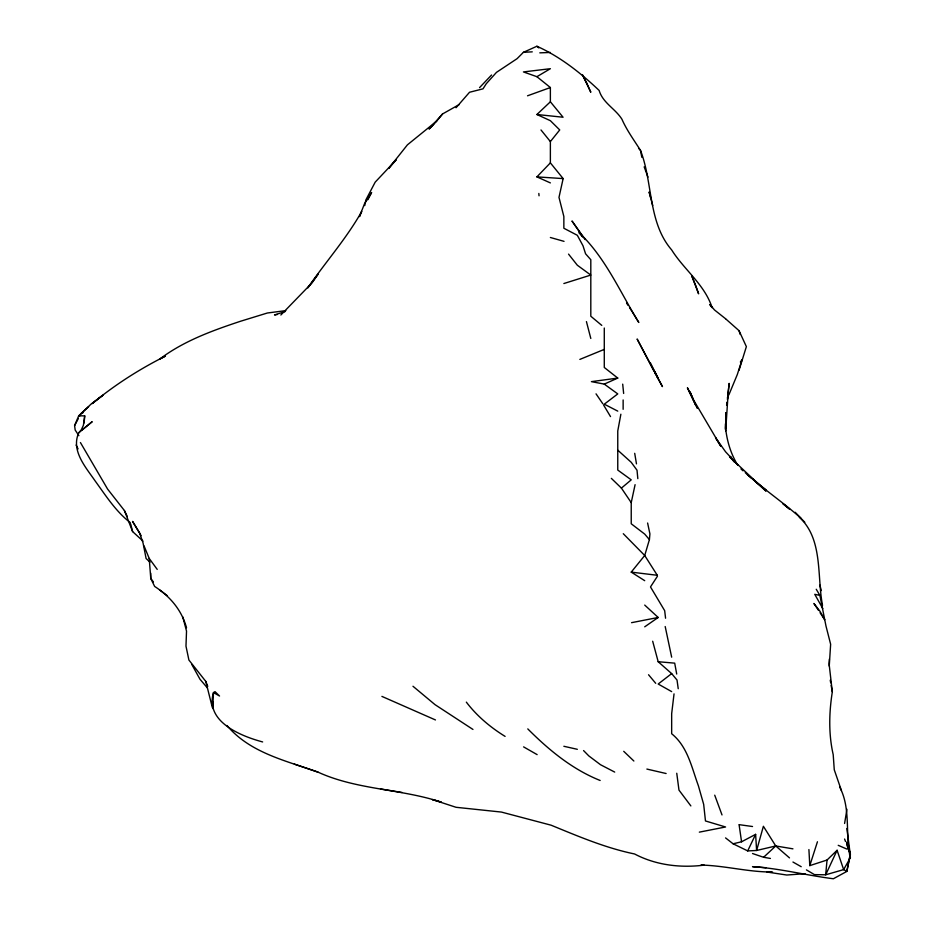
<?xml version="1.0" encoding="UTF-8"?>
<svg xmlns="http://www.w3.org/2000/svg" width="925" height="925" viewBox="0 0 925 925"><rect width="100%" height="100%" fill="white"/><g stroke="black" fill="none" stroke-linecap="round" stroke-linejoin="round"><path stroke-width="1.39" d="M601.782 325.392L590.809 316.223L590.809 259.717L585.571 253.785L582.993 245.761L577.327 235.297L563.857 228.244L563.857 216.519L558.989 197.383L563.14 178.594L550.375 162.869L550.375 141.583L559.729 129.939L550.387 120.701L536.905 114.503L550.375 101.785L550.375 87.54L536.905 76.694L523.434 71.93L550.387 68.693L536.905 76.694M620.872 414.215L617.761 430.969L617.761 470.05L631.232 479.844L621.415 488.111L631.232 502.61L631.232 523.781L644.713 534.095L649.408 539.622L644.713 555.497L631.232 572.124L644.713 580.68M727.825 398.166L725.871 427.812L725.917 412.631L725.663 419.545M839.611 786.932C851.278 808.739 844.826 834.489 850.41 857.949L849.52 854.041M829.251 666.081L830.638 644.251L825.979 626.005L819.897 595.376L816.243 589.26M725.304 429.246L725.512 423.708M212.715 708.515L213.478 692.582L215.005 691.634L219.537 696.016L213.478 692.582C204.795 721.604 240.662 736.046 262.642 741.942M829.367 659.074L829.101 663.861L832.315 691.9C829.043 712.655 828.488 733.93 833.205 754.661L834.269 769.797L841.426 790.528M725.686 430.888L725.917 412.631L725.593 427.974C726.957 441.121 730.854 453.978 737.792 465.287M84.129 422.956L84.718 415.892L78.718 415.776L74.59 425.604L75.179 430.033L78.879 435.675M649.408 539.622L649.917 533.898L647.604 523.018M727.432 399.588L729.166 383.378L727.536 398.004M848.93 851.439L846.849 842.305L850.364 853.879L846.849 871.431L843.646 869.616L837.09 850.272L827.043 860.03L825.678 874.796L814.439 874.622L806.427 869.882M674.036 693.877L671.666 713.695L671.666 733.745C687.668 746.579 691.669 767.472 698.375 785.741L703.671 804.357L705.474 820.961L725.57 826.985L699.335 832.142M84.718 415.892L83.4 425.28L81.446 429.558L78.718 432.854C70.832 450.66 85.643 467.125 95.044 480.803C105.832 495.65 115.706 511.375 130.344 522.671M726.599 405.127L727.015 402.352M726.692 405.104L727.143 402.329M844.594 823.47L846.93 809.271M213.201 702.144L212.299 707.394L205.778 681.401L188.897 660.022L185.983 646.147L186.526 631.093L182.78 616.871M727.536 398.201L728.044 395.438M364.739 205.593L365.837 199.973L375.192 182.144L396.085 159.956L388.673 168.431L407.416 144.843L436.658 121.129L442.578 113.937L459.309 104.502M631.232 502.61L635.093 484.665M739.04 370.254L746.371 346.632L739.04 330.688L725.778 318.94M827.043 860.03L809.791 865.627L817.446 841.762M728.819 394.987L737.317 374.521L742.047 359.698L740.37 361.999M837.09 850.272L825.678 874.796L843.646 869.616L850.26 857.868L850.364 853.879L846.803 871.431L833.379 878.75C806.369 875.374 779.856 868.39 752.522 866.656L765.993 867.719M733.086 843.785L747.701 850.907L755.621 834.35L741.561 841.796L733.086 843.785L725.57 837.911M367.896 199.696L371.619 192.504L364.427 203.916L359.467 216.612L361.721 211.478C346.355 238.731 325.461 262.133 307.817 287.86L317.992 274.286L312.199 282.692L280.865 315.009M74.59 425.604L78.382 418.458M79.654 416.077L80.914 413.695L91.136 404.028L102.883 395.252L92.199 403.601C114.688 384.916 139.305 369.248 165.378 356.125L159.574 359.212C183.52 341.036 212.195 330.664 240.431 321.287L267.383 312.997L285.825 310.627M456.048 107.728L469.53 92.257L483 88.846L486.215 83.793L496.482 72.358L517.098 58.657L523.434 52.309L536.905 46.25C560.226 56.726 580.68 72.936 599.134 90.453C602.811 102.895 615.229 108.63 621.889 119.152C626.861 130.425 633.949 140.022 640.47 150.336C653.05 182.641 647.824 222.289 671.666 249.923C684.176 269.88 704.804 284.68 712.088 307.69L709.741 304.568M442.578 113.937L429.096 129.049L433.813 124.1M479.555 87.632L491.545 75.017M550.375 182.907L536.905 176.883L550.375 162.869M430.749 126.956L436.658 121.129M752.522 853.521L763.611 857.278L775.751 845.97L792.945 848.838M78.718 415.776L88.615 406.711M78.718 432.854L92.199 421.684L82.047 429.905M678.233 688.72L677.019 680.037L671.666 673.608L658.184 684.026L671.666 691.611M644.713 626.826L658.184 617.472L644.713 605.077M80.914 413.695L83.354 412.504M617.761 378.082L591.41 381.643L604.279 384.106L617.761 378.082L604.279 367.468L604.279 328.017M579.848 359.409L604.279 349.384M527.539 95.795L550.375 87.54M285.085 311.586L274.505 314.951L277.35 314.488M563.857 283.536L590.809 275.072L577.327 265.221L568.54 254.109M789.499 857.891L775.751 845.97L756.604 850.48L747.701 850.907M631.555 622.675L658.184 617.472M805.051 873.686L786.782 875.027L767.01 872.044L772.548 871.963M523.434 52.309L532.268 51.846M539.807 52.852L550.375 52.459M771.392 872.009C747.758 871.974 724.668 865.592 701 865.06L703.775 865.083M704.006 865.141C680.407 868.078 655.86 865.21 634.573 853.972C605.505 847.971 578.426 836.385 551.092 825.192L501.419 812.069L456.048 807.294L432.357 799.558L441.294 802.148C401.092 788.759 356.934 789.962 318.084 772.167C285.918 760.651 249.981 752.927 226.96 725.489M536.905 176.883L563.14 178.594M652.68 641.233L658.184 661.722L674.695 663.144L676.707 674.036M536.905 114.503L563.059 117.232L550.375 101.785M631.232 572.124L657.282 575.281L657.409 576.263L650.495 586.924L664.682 610.685L665.572 618.224M739.237 824.672L752.522 826.522M564.042 241.356L550.375 237.494M380.487 788.944L402.144 792.494M763.611 857.278L770.409 858.446M819.897 595.376L814.775 594.336L822.799 608.604M563.857 746.278L577.327 749.308M646.876 769.068L666.116 773.52M294.335 764.108L318.084 772.167M838.223 845.323L846.849 849.058M381.909 696.398L435.467 719.951M600.152 780.48C572.24 769.334 548.803 749.967 527.782 728.9M617.761 411.128L604.279 404.19L617.761 393.911L604.279 384.106M614.697 772.086L600.51 764.721L588.809 755.91L583.571 750.58M792.945 862.031L801.2 866.702M523.596 746.88L537.136 754.627M472.953 729.443L435.028 704.653L412.978 686.257M505.096 736.393C490.319 727.281 476.895 715.985 466.339 702.133M800.865 518.139C783.105 502.252 762.952 488.863 745.261 472.652M159.574 589.896L167.437 595.793M789.626 508.981L782.989 503.755L789.511 509.143M725.57 318.743L714.447 309.921L710.134 304.626M760.547 485.59L765.993 490.158L752.522 478.826M536.905 46.25L538.812 47.903M747.388 474.618L751.632 478.294M754.858 481.104L765.993 491.071L729.536 456.811L735.236 462.5M658.184 661.722L671.666 673.608M617.761 450.174L631.232 462.315L637.024 470.224L637.822 478.641M799.304 517.237C823.273 539.078 816.844 576.402 822.533 605.413M80.429 442.555L107.612 489.105L124.401 510.531L132.622 531.597L142.993 541.102M149.966 562.134L146.104 558.527L143.04 542.929L139.571 532.904L132.553 521.388L141.109 535.644M740.948 468.894L742.995 470.825M623.728 751.32L633.868 761.021M611.344 478.364L621.415 488.111M795.199 512.277L804.808 522.278M638.574 148.324L640.47 150.336L641.846 157.331M738.081 465.24L725.57 451.793L715.568 437.768L720.829 446.278L693.461 399.831L687.402 387.783L697.45 408.307M623.288 533.713L644.713 555.497L657.282 575.281M207.397 687.911L200.008 679.274L191.764 664.416M648.552 674.741L655.709 683.309M582.438 236.754L578.969 232.533C605.459 257.532 619.981 291.942 638.805 322.467L632.318 311.898M157.215 569.395L149.214 558.446L144.034 545.877M540.998 129.963L550.375 141.583M153.411 581.929L150.775 578.507L149.214 558.446M690.859 805.918L678.973 790.1L676.753 773.254M734.473 462.188L730.322 456.36L733.56 461.043M585.167 239.598L571.985 220.994L582.773 236.615M596.035 393.842L602.834 403.809M818.556 610.442L813.931 603.482L819.897 611.159L824.707 619.715L820.093 612.766M626.549 303.088L628.029 305.342M629.52 307.597L631.74 310.985M775.751 845.97L763.391 826.291L756.604 850.48L755.621 834.35M603.597 405.034L610.523 416.597M656.577 376.012L662.462 386.615L637.117 339.001L653.929 371.064M654.588 372.312L655.918 374.833M76.104 445.052L78.07 448.903M654.727 371.526L658.184 378.394L650.24 362.554M124.401 510.531L127.373 516.601M689.206 391.425L697.357 408.145M186.526 627.798C181.705 610.014 169.888 596.278 154.648 586.438L150.775 578.507L150.706 573.153M693.368 399.889L690.062 391.922L695.427 404.873M205.778 681.401L207.755 686.35M844.594 839.033L845.531 841.53M846.942 845.253L850.214 853.96L846.849 828.476M644.17 166.87L647.997 177.114M714.724 795.176L722.009 814.937M739.04 330.688L740.185 334.422M846.849 842.305L850.214 853.96M650.761 198.066L649.13 192.018L652.726 205.5M586.427 321.588L590.809 338.458M130.668 523.943L132.622 531.597M819.92 585.132L821.261 590.589M671.666 657.178L665.191 626.526M830.245 680.199L830.696 682.8M831.159 685.402L832.315 691.9M634.7 453.319L636.469 463.864M739.11 824.822L741.561 841.796M622.698 384.141L623.647 393.46M538.836 193.452L539.044 195.799M725.628 423.708L725.871 427.812M808.913 849.555L809.791 865.627M623.138 399.958L623.138 409.312M586.924 83.4L582.484 74.89L590.809 92.246L586.924 83.4M696.039 286.449L691.912 276.251L698.618 293.838L696.039 286.449"/></g></svg>
